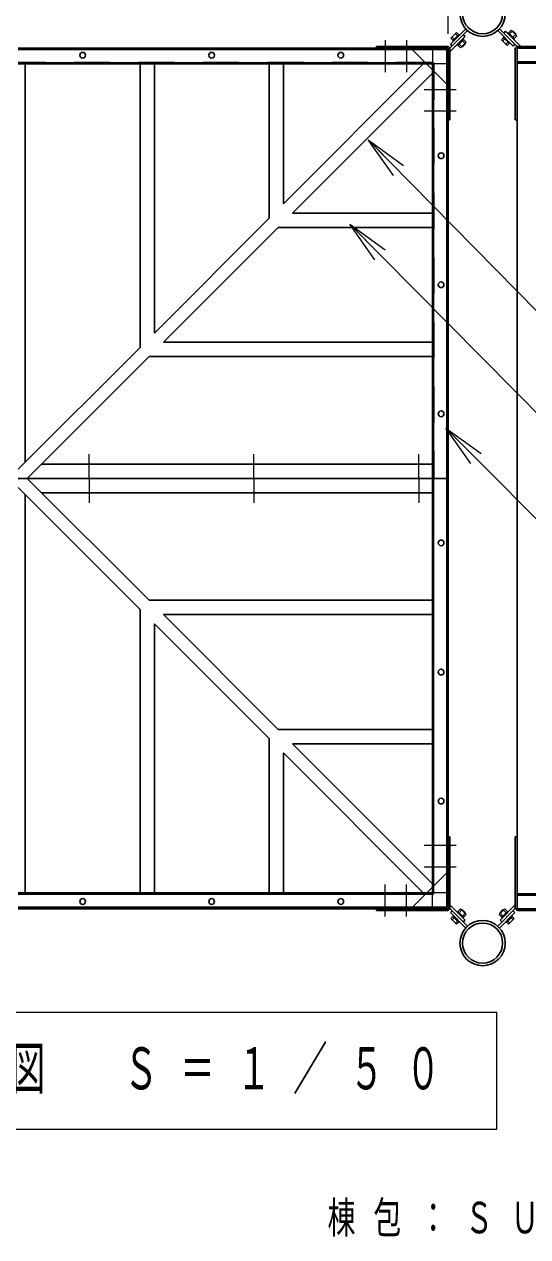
# Model space of a CAD drawing. Units: millimetres on the paper, scale 1:50. Extents: x -365 to 10, y -38 to 257.
# Drawn here: x -230.9 to -195.7, y 126.8 to 211.4 of the extents above; entities that cross this region are included whole.
import ezdxf

# ---------------------------------------------------------------- set-up
doc = ezdxf.new("R2010")
doc.units = ezdxf.units.MM
doc.linetypes.add('USER1', pattern=[4.5, 2.5, -2])
doc.linetypes.add('USER2', pattern=[6, 3, -1, 1, -1])
doc.layers.add('LY_1', color=7, linetype='Continuous', lineweight=25)
doc.styles.add('ＭＳ ゴシック', font='')
doc.styles.get('ＭＳ ゴシック').set_extended_font_data('MS Gothic')

msp = doc.modelspace()

# ---------------------------------------------------------------- linework, layer by layer
at = {"layer": 'LY_1', "lineweight": 13}
for p, q in [((-201.291, 210.714), (-201.291, 233.114)), ((-206.866, 203.324), (-204.762, 201.186)), ((-206.866, 203.324), (-204.405, 201.536)), ((-205.118, 200.835), (-206.866, 203.324)), ((-208.155, 197.441), (-206.045, 195.309)), ((-208.155, 197.441), (-205.689, 195.661)), ((-206.4, 194.957), (-208.155, 197.441)), ((-201.467, 183.223), (-199.347, 181.101)), ((-201.467, 183.223), (-198.994, 181.454)), ((-199.701, 180.747), (-201.467, 183.223)), ((-197.891, 142.481), (-264.691, 142.481)), ((-197.891, 134.348), (-197.891, 142.481)), ((-264.691, 134.348), (-197.891, 134.348))]:
    msp.add_line(p, q, dxfattribs=at)
at = {"layer": 'LY_1'}
for p, q in [((-199.943, 210.934), (-201.171, 209.706)), ((-199.943, 210.934), (-201.171, 209.706)), ((-200.11, 210.513), (-201.171, 209.452)), ((-200.11, 210.513), (-201.171, 209.452)), ((-200.07, 211.062), (-201.142, 209.989)), ((-200.07, 211.062), (-201.142, 209.989)), ((-201.103, 210.402), (-200.707, 210.798)), ((-201.103, 210.402), (-200.707, 210.798)), ((-200.975, 210.247), (-200.551, 210.671)), ((-200.975, 210.247), (-200.551, 210.671)), ((-200.65, 210.572), (-200.792, 210.713)), ((-200.65, 210.572), (-200.792, 210.713)), ((-200.565, 210.657), (-200.707, 210.798)), ((-200.565, 210.657), (-200.707, 210.798)), ((-200.506, 210.626), (-200.551, 210.671)), ((-200.506, 210.626), (-200.551, 210.671)), ((-200.237, 210.64), (-200.11, 210.513)), ((-200.237, 210.64), (-200.11, 210.513)), ((-197.839, 210.934), (-196.767, 209.862)), ((-197.712, 211.062), (-196.483, 209.834)), ((-197.403, 210.498), (-197.448, 210.453)), ((-197.417, 210.767), (-197.29, 210.894)), ((-197.29, 210.894), (-196.229, 209.834)), ((-197.148, 210.753), (-197.103, 210.798)), ((-196.679, 210.374), (-197.103, 210.798)), ((-197.089, 210.784), (-196.905, 210.968)), ((-197.004, 210.699), (-196.784, 210.92)), ((-196.509, 210.572), (-196.905, 210.968)), ((-196.557, 210.694), (-196.784, 210.92)), ((-196.778, 210.473), (-196.557, 210.694)), ((-196.693, 210.388), (-196.509, 210.572)), ((-206.291, 209.834), (-201.351, 209.834)), ((-206.291, 209.714), (-206.291, 209.834)), ((-206.291, 209.714), (-206.291, 209.834)), ((-206.291, 209.834), (-201.351, 209.834)), ((-206.291, 209.714), (-201.351, 209.714)), ((-206.291, 209.714), (-201.351, 209.714)), ((-201.291, 204.714), (-201.291, 209.654)), ((-201.291, 204.714), (-201.291, 209.654)), ((-201.171, 204.714), (-201.171, 209.654)), ((-201.171, 204.714), (-201.171, 209.654)), ((-201.142, 209.989), (-201.015, 209.862)), ((-201.142, 209.989), (-201.015, 209.862)), ((-200.961, 210.261), (-201.103, 210.402)), ((-200.961, 210.261), (-201.103, 210.402)), ((-200.876, 210.346), (-201.018, 210.487)), ((-200.876, 210.346), (-201.018, 210.487)), ((-200.93, 210.201), (-200.975, 210.247)), ((-200.93, 210.201), (-200.975, 210.247)), ((-200.676, 209.947), (-200.63, 209.902)), ((-200.676, 209.947), (-200.63, 209.902)), ((-200.63, 209.902), (-200.206, 210.326)), ((-200.63, 209.902), (-200.206, 210.326)), ((-200.616, 209.916), (-200.432, 209.732)), ((-200.616, 209.916), (-200.432, 209.732)), ((-200.531, 210.001), (-200.311, 209.78)), ((-200.531, 210.001), (-200.311, 209.78)), ((-200.432, 209.732), (-200.036, 210.128)), ((-200.432, 209.732), (-200.036, 210.128)), ((-200.311, 209.78), (-200.084, 210.006)), ((-200.311, 209.78), (-200.084, 210.006)), ((-200.305, 210.227), (-200.084, 210.006)), ((-200.305, 210.227), (-200.084, 210.006)), ((-200.251, 210.371), (-200.206, 210.326)), ((-200.251, 210.371), (-200.206, 210.326)), ((-200.22, 210.312), (-200.036, 210.128)), ((-200.22, 210.312), (-200.036, 210.128)), ((-197.434, 210.439), (-197.575, 210.298)), ((-197.179, 209.902), (-197.575, 210.298)), ((-197.349, 210.354), (-197.491, 210.213)), ((-197.024, 210.029), (-197.448, 210.453)), ((-197.123, 210.128), (-197.264, 209.986)), ((-197.038, 210.043), (-197.179, 209.902)), ((-196.979, 210.074), (-197.024, 210.029)), ((-196.767, 209.862), (-196.639, 209.989)), ((-196.724, 210.329), (-196.679, 210.374)), ((-196.611, 204.714), (-196.611, 209.714)), ((-191.491, 209.714), (-196.491, 209.714)), ((-196.491, 204.714), (-196.491, 209.714)), ((-191.491, 209.834), (-196.431, 209.834)), ((-203.027, 208.614), (-212.791, 198.85)), ((-202.391, 207.977), (-212.154, 198.214)), ((-196.491, 207.114), (-196.491, 149.714)), ((-201.171, 204.714), (-201.291, 204.714)), ((-201.171, 204.714), (-201.291, 204.714)), ((-196.491, 204.714), (-196.611, 204.714)), ((-213.791, 197.85), (-221.791, 189.85)), ((-213.154, 197.214), (-221.154, 189.214)), ((-222.791, 188.85), (-231.291, 180.35)), ((-222.154, 188.214), (-230.654, 179.714)), ((-201.391, 179.714), (-231.291, 179.714)), ((-201.391, 179.714), (-231.291, 179.714)), ((-201.391, 179.714), (-231.291, 179.714)), ((-201.391, 179.714), (-231.291, 179.714)), ((-222.154, 171.214), (-230.654, 179.714)), ((-222.791, 170.577), (-231.291, 179.077)), ((-213.154, 162.214), (-221.154, 170.214)), ((-213.791, 161.577), (-221.791, 169.577)), ((-202.391, 151.45), (-212.154, 161.214)), ((-203.027, 150.814), (-212.791, 160.577)), ((-201.291, 154.714), (-201.291, 149.774)), ((-201.171, 154.714), (-201.291, 154.714)), ((-201.171, 154.714), (-201.291, 154.714)), ((-201.291, 154.714), (-201.291, 149.774)), ((-201.171, 154.714), (-201.171, 149.774)), ((-201.171, 154.714), (-201.171, 149.774)), ((-196.611, 154.714), (-196.491, 154.714)), ((-196.611, 154.714), (-196.611, 149.774)), ((-206.291, 149.714), (-201.351, 149.714)), ((-206.291, 149.714), (-206.291, 149.594)), ((-206.291, 149.714), (-206.291, 149.594)), ((-206.291, 149.714), (-201.351, 149.714)), ((-200.11, 148.915), (-201.171, 149.975)), ((-200.11, 148.915), (-201.171, 149.975)), ((-199.943, 148.493), (-201.171, 149.721)), ((-199.943, 148.493), (-201.171, 149.721)), ((-200.616, 149.511), (-200.432, 149.695)), ((-200.616, 149.511), (-200.432, 149.695)), ((-200.531, 149.427), (-200.311, 149.647)), ((-200.531, 149.426), (-200.311, 149.647)), ((-200.432, 149.695), (-200.036, 149.299)), ((-200.432, 149.695), (-200.036, 149.299)), ((-200.311, 149.647), (-200.084, 149.421)), ((-200.311, 149.647), (-200.084, 149.421)), ((-197.839, 148.493), (-196.611, 149.721)), ((-197.349, 149.695), (-197.745, 149.299)), ((-197.471, 149.647), (-197.697, 149.421)), ((-197.672, 148.915), (-196.611, 149.975)), ((-197.25, 149.426), (-197.471, 149.647)), ((-197.165, 149.511), (-197.349, 149.695)), ((-196.491, 149.714), (-139.091, 149.714)), ((-206.291, 149.594), (-201.351, 149.594)), ((-206.291, 149.594), (-201.351, 149.594)), ((-201.142, 149.438), (-201.015, 149.565)), ((-201.142, 149.438), (-201.015, 149.565)), ((-200.07, 148.365), (-201.142, 149.438)), ((-200.07, 148.365), (-201.142, 149.438)), ((-200.961, 149.166), (-201.103, 149.025)), ((-200.961, 149.166), (-201.103, 149.025)), ((-201.103, 149.025), (-200.707, 148.629)), ((-201.103, 149.025), (-200.707, 148.629)), ((-200.876, 149.081), (-201.018, 148.94)), ((-200.876, 149.081), (-201.018, 148.94)), ((-200.93, 149.226), (-200.975, 149.18)), ((-200.93, 149.226), (-200.975, 149.18)), ((-200.975, 149.18), (-200.551, 148.756)), ((-200.975, 149.18), (-200.551, 148.756)), ((-200.65, 148.855), (-200.792, 148.714)), ((-200.65, 148.855), (-200.792, 148.714)), ((-200.676, 149.48), (-200.63, 149.526)), ((-200.676, 149.48), (-200.63, 149.525)), ((-200.63, 149.526), (-200.206, 149.101)), ((-200.63, 149.525), (-200.206, 149.101)), ((-200.506, 148.801), (-200.551, 148.756)), ((-200.506, 148.801), (-200.551, 148.756)), ((-200.305, 149.2), (-200.084, 149.421)), ((-200.305, 149.2), (-200.084, 149.421)), ((-200.251, 149.056), (-200.206, 149.101)), ((-200.251, 149.056), (-200.206, 149.101)), ((-200.237, 148.787), (-200.11, 148.915)), ((-200.237, 148.787), (-200.11, 148.915)), ((-200.22, 149.115), (-200.036, 149.299)), ((-200.22, 149.115), (-200.036, 149.299)), ((-197.561, 149.115), (-197.745, 149.299)), ((-197.712, 148.365), (-196.639, 149.438)), ((-197.476, 149.2), (-197.697, 149.421)), ((-197.544, 148.787), (-197.672, 148.915)), ((-197.151, 149.525), (-197.575, 149.101)), ((-197.53, 149.056), (-197.575, 149.101)), ((-197.276, 148.801), (-197.23, 148.756)), ((-196.806, 149.18), (-197.23, 148.756)), ((-197.106, 149.48), (-197.151, 149.525)), ((-197.131, 148.855), (-196.99, 148.714)), ((-196.679, 149.025), (-197.075, 148.629)), ((-196.905, 149.081), (-196.764, 148.94)), ((-196.851, 149.226), (-196.806, 149.18)), ((-196.82, 149.166), (-196.679, 149.025)), ((-196.639, 149.438), (-196.767, 149.565)), ((-191.491, 149.594), (-196.431, 149.594)), ((-200.565, 148.77), (-200.707, 148.629)), ((-200.565, 148.77), (-200.707, 148.629)), ((-197.216, 148.77), (-197.075, 148.629))]:
    msp.add_line(p, q, dxfattribs=at)
at = {"layer": 'LY_1', "color": 4}
for p, q in [((-231.291, 209.714), (-202.391, 209.714)), ((-202.391, 209.714), (-202.391, 209.614)), ((-201.291, 208.614), (-201.391, 208.614)), ((-201.291, 179.714), (-201.291, 208.614)), ((-201.291, 179.714), (-201.291, 150.814)), ((-201.291, 150.814), (-201.391, 150.814)), ((-231.291, 149.714), (-202.391, 149.714)), ((-202.391, 149.714), (-202.391, 149.814))]:
    msp.add_line(p, q, dxfattribs=at)
at = {"layer": 'LY_1', "color": 2}
for p, q in [((-206.291, 209.834), (-206.291, 209.714)), ((-206.291, 209.834), (-201.351, 209.834)), ((-206.291, 209.714), (-201.291, 209.714)), ((-201.291, 204.714), (-201.291, 209.714)), ((-201.171, 204.714), (-201.171, 209.654)), ((-202.291, 208.114), (-202.891, 208.714)), ((-201.291, 204.714), (-201.171, 204.714)), ((-201.291, 154.714), (-201.171, 154.714)), ((-201.291, 154.714), (-201.291, 149.714)), ((-201.171, 154.714), (-201.171, 149.774)), ((-202.291, 151.314), (-202.891, 150.714)), ((-206.291, 149.594), (-206.291, 149.714)), ((-206.291, 149.714), (-201.291, 149.714)), ((-206.291, 149.594), (-201.351, 149.594))]:
    msp.add_line(p, q, dxfattribs=at)
at = {"layer": 'LY_1', "linetype": 'USER2', "lineweight": 13}
for p, q in [((-205.691, 210.268), (-205.691, 208.029)), ((-204.191, 210.268), (-204.191, 208.029)), ((-200.736, 206.814), (-202.975, 206.814)), ((-200.736, 205.314), (-202.975, 205.314)), ((-226.338, 179.714), (-226.338, 181.408)), ((-226.338, 179.714), (-226.338, 181.408)), ((-214.844, 179.714), (-214.844, 181.408)), ((-214.844, 179.714), (-214.844, 181.408)), ((-203.35, 179.714), (-203.35, 181.408)), ((-203.35, 179.714), (-203.35, 181.408)), ((-226.338, 179.714), (-226.338, 178.019)), ((-226.338, 179.714), (-226.338, 178.019)), ((-214.844, 179.714), (-214.844, 178.019)), ((-214.844, 179.714), (-214.844, 178.019)), ((-203.35, 179.714), (-203.35, 178.019)), ((-203.35, 179.714), (-203.35, 178.019)), ((-200.736, 154.114), (-202.975, 154.114)), ((-200.736, 152.614), (-202.975, 152.614)), ((-205.691, 149.159), (-205.691, 151.398)), ((-204.191, 149.159), (-204.191, 151.398))]:
    msp.add_line(p, q, dxfattribs=at)
at = {"layer": 'LY_1', "color": 2, "linetype": 'USER1', "lineweight": 13}
for p, q in [((-202.891, 208.714), (-204.011, 209.834)), ((-201.171, 206.994), (-202.291, 208.114)), ((-201.171, 152.434), (-202.291, 151.314)), ((-202.891, 150.714), (-204.011, 149.594))]:
    msp.add_line(p, q, dxfattribs=at)
at = {"layer": 'LY_1', "color": 40}
for p, q in [((-231.291, 209.614), (-201.391, 209.614)), ((-201.391, 179.714), (-201.391, 209.614)), ((-231.291, 208.694), (-202.311, 208.694)), ((-231.291, 208.614), (-202.391, 208.614)), ((-202.391, 179.714), (-202.391, 208.614)), ((-202.311, 179.714), (-202.311, 208.694)), ((-202.391, 179.714), (-202.391, 150.814)), ((-202.311, 179.714), (-202.311, 150.734)), ((-201.391, 179.714), (-201.391, 149.814)), ((-231.291, 150.814), (-202.391, 150.814)), ((-231.291, 150.734), (-202.311, 150.734)), ((-231.291, 149.814), (-201.391, 149.814))]:
    msp.add_line(p, q, dxfattribs=at)
at = {"layer": 'LY_1', "color": 4, "linetype": 'USER1', "lineweight": 13}
for p, q in [((-202.391, 209.614), (-202.391, 208.714)), ((-202.391, 208.714), (-231.291, 208.714)), ((-201.391, 208.614), (-202.291, 208.614)), ((-202.291, 208.614), (-202.291, 179.714)), ((-202.291, 150.814), (-202.291, 179.714)), ((-202.391, 150.714), (-231.291, 150.714)), ((-202.391, 149.814), (-202.391, 150.714)), ((-201.391, 150.814), (-202.291, 150.814))]:
    msp.add_line(p, q, dxfattribs=at)
at = {"layer": 'LY_1', "color": 131}
for p, q in [((-230.791, 208.614), (-230.791, 180.85)), ((-222.791, 188.85), (-222.791, 208.614)), ((-221.791, 189.85), (-221.791, 208.614)), ((-213.791, 197.85), (-213.791, 208.614)), ((-212.791, 198.85), (-212.791, 208.614)), ((-212.154, 198.214), (-202.391, 198.214)), ((-213.154, 197.214), (-202.391, 197.214)), ((-221.154, 189.214), (-202.391, 189.214)), ((-222.154, 188.214), (-202.391, 188.214)), ((-230.791, 150.814), (-230.791, 178.577)), ((-222.154, 171.214), (-202.391, 171.214)), ((-222.791, 170.577), (-222.791, 150.814)), ((-221.154, 170.214), (-202.391, 170.214)), ((-221.791, 169.577), (-221.791, 150.814)), ((-213.791, 161.577), (-213.791, 150.814)), ((-213.154, 162.214), (-202.391, 162.214)), ((-212.154, 161.214), (-202.391, 161.214)), ((-212.791, 160.577), (-212.791, 150.814))]:
    msp.add_line(p, q, dxfattribs=at)
at = {"layer": 'LY_1', "color": 140, "lineweight": 50}
for p, q in [((-136.491, 208.714), (-196.491, 208.714)), ((-196.491, 150.714), (-136.491, 150.714))]:
    msp.add_line(p, q, dxfattribs=at)
at = {"layer": 'LY_1', "color": 1}
for p, q in [((-202.391, 180.714), (-229.654, 180.714)), ((-202.391, 178.714), (-229.654, 178.714))]:
    msp.add_line(p, q, dxfattribs=at)
at = {"layer": 'LY_1', "lineweight": 13}
for points in [[(-206.866, 203.324), (-192.065, 188.285), (-150.065, 188.285)], [(-208.155, 197.441), (-192.119, 181.243), (-150.119, 181.243)], [(-201.467, 183.223), (-192.339, 174.083), (-147.144, 174.083)]]:
    msp.add_lwpolyline(points, dxfattribs=at)
at = {"layer": 'LY_1'}
for centre, radius in [((-198.891, 212.114), 1.58), ((-198.891, 212.114), 1.58), ((-198.891, 212.114), 1.58), ((-198.891, 212.114), 1.398), ((-198.891, 212.114), 1.398), ((-198.891, 212.114), 1.398), ((-226.791, 209.214), 0.2), ((-217.791, 209.214), 0.2), ((-208.791, 209.214), 0.2), ((-201.791, 202.214), 0.2), ((-201.791, 193.214), 0.2), ((-201.791, 184.214), 0.2), ((-201.791, 175.214), 0.2), ((-201.791, 166.214), 0.2), ((-201.791, 157.214), 0.2), ((-226.791, 150.214), 0.2), ((-217.791, 150.214), 0.2), ((-208.791, 150.214), 0.2), ((-198.891, 147.314), 1.58), ((-198.891, 147.314), 1.58), ((-198.891, 147.314), 1.58), ((-198.891, 147.314), 1.398), ((-198.891, 147.314), 1.398), ((-198.891, 147.314), 1.398)]:
    msp.add_circle(centre, radius, dxfattribs=at)
at = {"layer": 'LY_1', "color": 2}
for centre, start, end in [((-201.351, 209.654), 0, 90), ((-201.351, 149.774), 270, 0)]:
    msp.add_arc(centre, 0.18, start, end, dxfattribs=at)
at = {"layer": 'LY_1'}
for centre, radius, start, end in [((-201.351, 209.654), 0.18, 0, 90), ((-201.351, 209.654), 0.18, 0, 90), ((-201.351, 209.654), 0.06, 0, 90), ((-201.351, 209.654), 0.06, 0, 90), ((-196.431, 209.654), 0.18, 90, 180), ((-201.351, 149.774), 0.18, 270, 0), ((-201.351, 149.774), 0.06, 270, 0), ((-201.351, 149.774), 0.06, 270, 0), ((-201.351, 149.774), 0.18, 270, 0), ((-196.431, 149.774), 0.18, 180, 270)]:
    msp.add_arc(centre, radius, start, end, dxfattribs=at)

# ---------------------------------------------------------------- texts
at = {"layer": 'LY_1', "attachment_point": 4, "style": 'ＭＳ ゴシック'}
for s, insert, char_height in [('\\T1.64;\\W0.6;屋根伏／小屋組伏図\u3000Ｓ＝１／５０', (-263.291, 138.414), 2.933), ('\\T1.64;\\W0.65;棟包：ＳＵＳ', (-209.707, 128.061), 2.199)]:
    msp.add_mtext(s, dxfattribs=dict(at, insert=insert, char_height=char_height))

doc.saveas('drawing.dxf')
